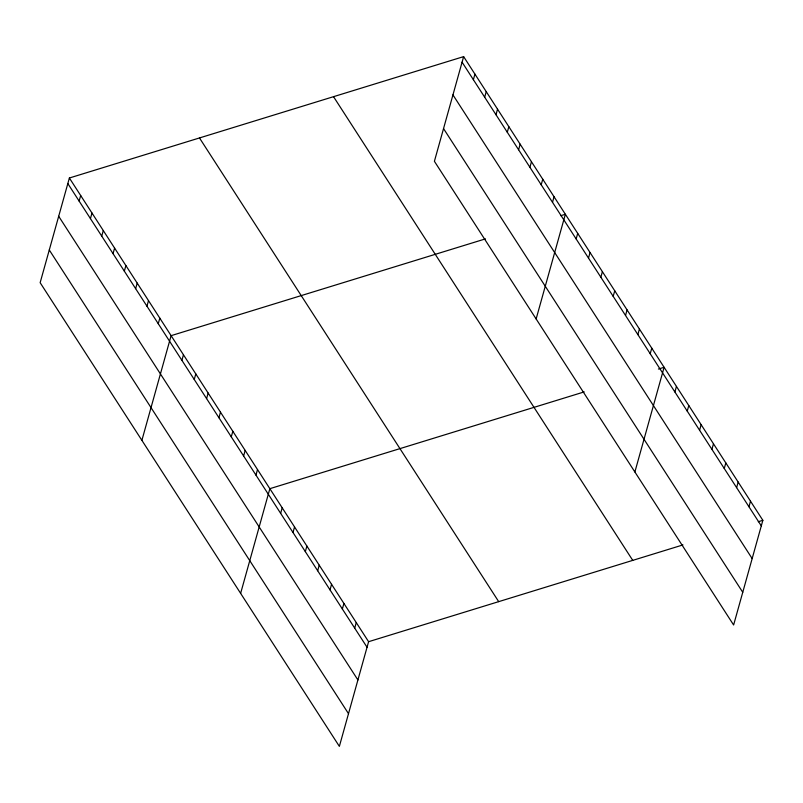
<?xml version="1.0" encoding="UTF-8"?>
<svg xmlns="http://www.w3.org/2000/svg" width="803" height="803" viewBox="0 0 803 803"><rect width="100%" height="100%" fill="white"/><g stroke="black" fill="none" stroke-linecap="round" stroke-linejoin="round"><path stroke-width="1.2" d="M69.379 178.005L40.15 282.686L339.368 746.378L368.597 641.697L69.379 178.005L463.632 56.622L762.85 520.314L733.621 624.995L434.403 161.303L463.632 56.622M79.126 201.081L80.681 195.52M90.438 218.597L91.984 213.036M101.74 236.112L103.286 230.551M113.042 253.628L114.598 248.077M124.345 271.153L125.9 265.592M135.647 288.668L137.203 283.108M146.949 306.184L148.505 300.623M158.261 323.699L159.807 318.139M141.89 440.345L171.109 335.664L485.474 238.872M181.9 360.346L183.455 354.785M194.246 379.478L195.802 373.917M206.592 398.599L208.138 393.038M218.928 417.731L220.484 412.17M231.274 436.852L232.83 431.301M243.62 455.984L245.166 450.423M255.956 475.115L257.512 469.554M240.629 593.357L269.858 488.676L584.223 391.894M280.649 513.368L282.194 507.807M292.995 532.489L294.54 526.939M305.331 551.621L306.887 546.06M317.677 570.752L319.223 565.192M330.023 589.874L331.569 584.313M473.379 79.698L474.934 74.137M484.681 97.213L486.237 91.652M342.359 609.005L343.915 603.444M495.993 114.729L497.539 109.168M354.705 628.127L356.261 622.576M507.295 132.244L508.841 126.693M518.597 149.759L520.143 144.209M529.9 167.285L531.456 161.724M541.202 184.8L542.758 179.24M552.504 202.316L554.06 196.755M536.133 318.962L565.362 214.271L560.795 215.686M576.152 238.963L577.708 233.402M588.499 258.084L590.054 252.533M600.845 277.216L602.391 271.655M613.181 296.347L614.737 290.786M625.527 315.469L627.083 309.908M637.873 334.6L639.419 329.039M650.209 353.721L651.765 348.171M634.882 471.973L664.111 367.292L658.4 369.049M674.901 391.984L676.447 386.424M687.238 411.106L688.793 405.545M699.584 430.237L701.139 424.677M711.93 449.359L713.476 443.808M724.266 468.49L725.822 462.929M736.612 487.622L738.168 482.061M748.958 506.743L750.504 501.182M368.597 641.697L682.962 544.916M758.283 521.719L762.85 520.314M462.076 62.172L761.294 525.875M452.942 94.884L752.17 558.587M443.537 128.59L742.755 592.283M333.526 96.671L632.744 560.374M199.485 137.945L498.703 601.648M67.823 183.566L367.051 647.258M58.689 216.268L357.917 679.97M49.284 249.974L348.502 713.666"/></g></svg>
